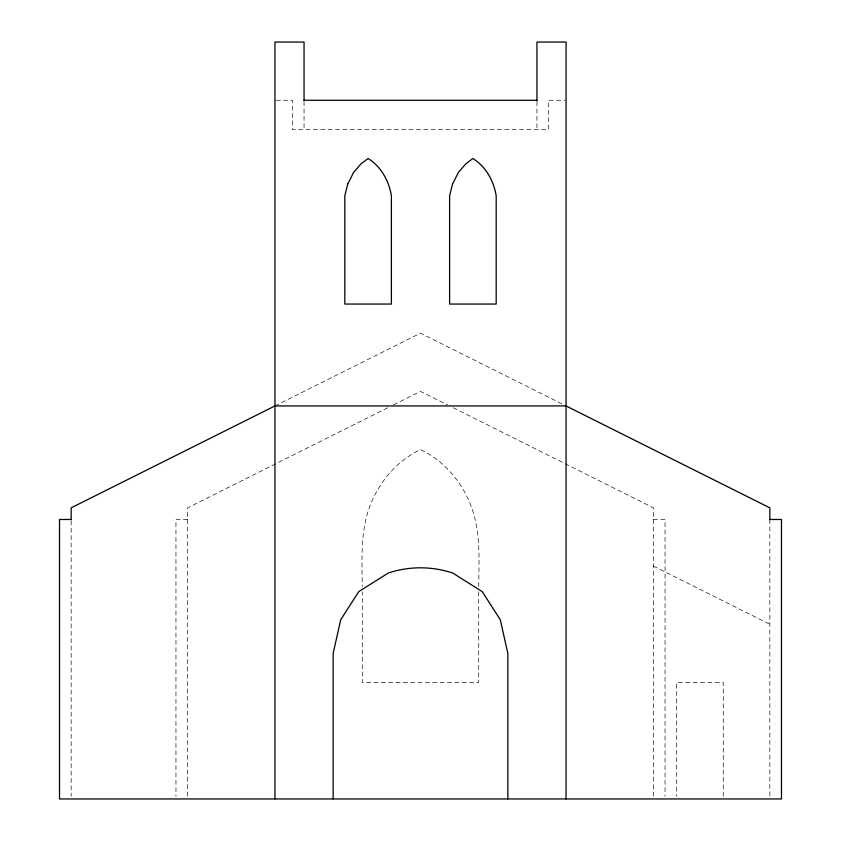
<?xml version="1.0" encoding="UTF-8"?>
<svg xmlns="http://www.w3.org/2000/svg" width="841" height="841" viewBox="0 0 841 841"><rect width="100%" height="100%" fill="white"/><g stroke="black" fill="none" stroke-linecap="round" stroke-linejoin="round"><path stroke-width="0.63" stroke-dasharray="4.21 3.15" d="M274.944 405.94L420.5 333.162L566.056 405.94M387.733 407.769L187.606 507.838L187.606 796.332M393.588 404.847L420.5 391.391L447.412 404.847M276.195 100.268L292.405 100.268L292.405 129.388L548.595 129.388L548.595 100.268L564.805 100.268M187.606 519.475L175.958 519.475L175.958 796.322M653.394 519.475L665.042 519.475L665.042 796.322M453.267 407.769L653.394 507.838L653.394 796.332M653.394 566.056L769.841 624.285M769.841 519.475L769.841 798.95M723.26 796.332L723.26 682.503L676.679 682.503L676.679 796.332M536.947 101.54L536.947 129.388M478.718 586.576C479.097 557.141 480.978 526.529 468.174 499.102C458.303 477.814 441.851 459.701 420.5 449.609C399.149 459.701 382.697 477.814 372.826 499.102C360.022 526.529 361.903 557.141 362.282 586.576M478.718 591.833L478.718 682.503L362.282 682.503L362.282 591.833M304.053 101.54L304.053 129.388M71.159 520.789L71.159 796.332"/><path stroke-width="1.26" d="M275.133 405.846L71.159 507.838L71.159 519.633M304.053 100.268L536.947 100.268M274.944 405.94L566.056 405.94M71.159 519.475L59.522 519.475L59.522 798.95L781.478 798.95L781.478 519.475L769.841 519.475M565.867 405.846L769.841 507.838L769.841 519.633M566.056 798.95L566.056 42.05L536.947 42.05L536.947 100.71M507.838 798.95L507.838 653.394L500.3 619.775L482.25 591.633L452.689 573.005A102.465 102.465 0 0 0 388.311 573.005L358.75 591.633L340.7 619.775L333.162 653.394L333.162 798.95M304.053 100.71L304.053 42.05L274.944 42.05L274.944 798.95M347.722 184.116L344.81 195.764L344.81 304.053L391.391 304.053L391.391 195.764C388.941 180.878 381.099 166.602 368.095 158.497L361.115 163.732L353.546 172.468L347.722 184.116M452.521 184.116L449.609 195.764L449.609 304.053L496.19 304.053L496.19 195.764C493.741 180.878 485.898 166.602 472.905 158.497L465.914 163.732L458.345 172.468L452.521 184.116"/></g></svg>
